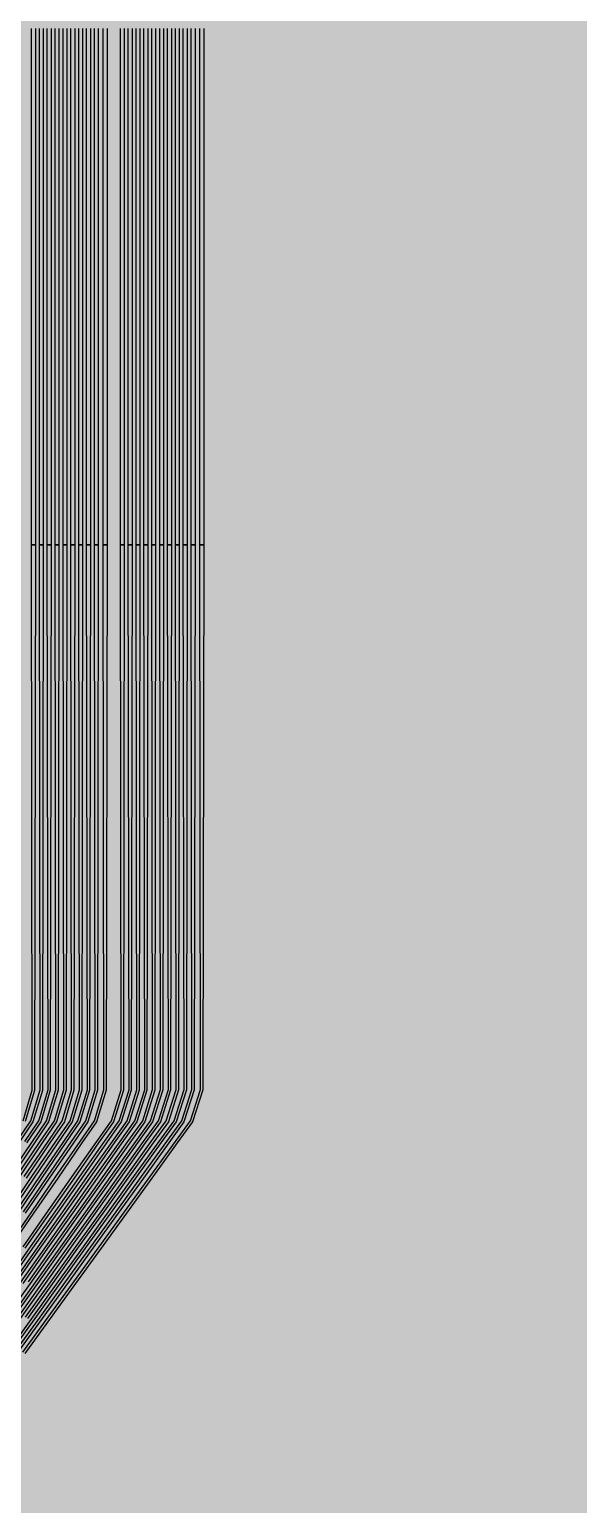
# Model space of a CAD drawing. Header units: metres. Extents: x -7240 to 10960, y -29667 to 1823.
# Drawn here: x 3595 to 4083, y -16546 to -15234 of the extents above; entities that cross this region are included whole.
import ezdxf

# ---------------------------------------------------------------- set-up
doc = ezdxf.new("R2010")
doc.units = ezdxf.units.M
doc.layers.add('Metal1', color=4, linetype='CONTINUOUS')
doc.layers.add('Polyimide', color=7, linetype='CONTINUOUS')

msp = doc.modelspace()

# ---------------------------------------------------------------- hatches: boundary and pattern name
at = {"layer": 'Polyimide'}
msp.add_hatch(color=7, dxfattribs=at).paths.add_polyline_path([(4088.5, -11806.9), (4098.7, -11851.2), (4115.6, -11893.5), (4138.6, -11932.7), (4167.4, -11968), (4201.1, -11998.5), (4239, -12023.6), (4280.3, -12042.7), (4349.2, -12073.7), (4413.2, -12113.8), (4471.3, -12162), (4522.3, -12217.7), (4565.4, -12279.7), (4599.7, -12346.9), (4624.7, -12418.2), (4639.9, -12492.2), (4645, -12567.5), (4639.9, -12642.8), (4624.7, -12716.8), (4599.7, -12788.1), (4565.4, -12855.3), (4522.3, -12917.3), (4471.3, -12973), (4413.2, -13021.2), (4349.2, -13061.3), (4280.3, -13092.3), (4239, -13111.4), (4201.1, -13136.5), (4167.4, -13167), (4138.6, -13202.3), (4115.6, -13241.5), (4098.7, -13283.8), (4088.5, -13328.1), (4085, -13373.5), (4085, -13567.5), (4099.4, -13861.6), (4142.6, -14152.8), (4214.2, -14438.4), (4313.4, -14715.5), (4439.2, -14981.7), (4590.6, -15234.2), (4766, -15470.7), (4963.7, -15688.8), (5181.8, -15886.5), (5418.3, -16061.9), (5670.8, -16213.3), (5936.9, -16339.1), (6214.1, -16438.3), (6499.7, -16509.9), (6790.9, -16553.1), (7085, -16567.5), (9960.4, -16567.5), (10038.8, -16571.4), (10116.4, -16582.9), (10192.6, -16601.9), (10266.5, -16628.4), (10337.5, -16662), (10404.8, -16702.3), (10467.9, -16749.1), (10526.1, -16801.8), (10578.8, -16860), (10625.6, -16923), (10665.9, -16990.4), (10699.5, -17061.4), (10725.9, -17135.3), (10745, -17211.4), (10756.5, -17289.1), (10760.4, -17367.5), (10760.4, -21957.3), (10721.6, -22012.9), (10686, -22070.6), (10653.6, -22130.1), (10624.5, -22191.4), (10598.9, -22254.2), (10576.8, -22318.2), (10558.3, -22383.5), (10543.4, -22449.6), (10532.2, -22516.5), (10524.7, -22583.8), (10521, -22651.5), (10521, -22719.3), (10524.7, -22787), (10532.2, -22854.4), (10543.4, -22921.2), (10558.3, -22987.4), (10576.8, -23052.6), (10598.9, -23116.7), (10624.5, -23179.5), (10653.6, -23240.7), (10686, -23300.3), (10721.6, -23357.9), (10760.4, -23413.5), (10760.4, -28667.5), (10756.5, -28745.9), (10745, -28823.6), (10725.9, -28899.7), (10699.5, -28973.6), (10665.9, -29044.6), (10625.6, -29112), (10578.8, -29175), (10526.1, -29233.2), (10467.9, -29285.9), (10404.8, -29332.7), (10337.5, -29373), (10266.5, -29406.6), (10192.6, -29433.1), (10116.4, -29452.1), (10038.8, -29463.6), (9960.4, -29467.5), (-6239.6, -29467.5), (-6318, -29463.6), (-6395.7, -29452.1), (-6471.9, -29433.1), (-6545.8, -29406.6), (-6616.7, -29373), (-6684.1, -29332.7), (-6747.1, -29285.9), (-6805.3, -29233.2), (-6858, -29175), (-6904.8, -29112), (-6945.2, -29044.6), (-6978.7, -28973.6), (-7005.2, -28899.7), (-7024.3, -28823.6), (-7035.8, -28745.9), (-7039.6, -28667.5), (-7039.6, -23426.3), (-6999.4, -23370.1), (-6962.3, -23311.6), (-6928.7, -23251.2), (-6898.5, -23189), (-6871.8, -23125.1), (-6848.8, -23059.9), (-6829.5, -22993.4), (-6814, -22926), (-6802.4, -22857.8), (-6794.6, -22789.1), (-6790.7, -22720), (-6790.7, -22650.8), (-6794.6, -22581.8), (-6802.4, -22513), (-6814, -22444.8), (-6829.5, -22377.4), (-6848.8, -22311), (-6871.8, -22245.7), (-6898.5, -22181.9), (-6928.7, -22119.7), (-6962.3, -22059.2), (-6999.4, -22000.8), (-7039.6, -21944.5), (-7039.6, -17367.5), (-7035.8, -17289.1), (-7024.3, -17211.4), (-7005.2, -17135.3), (-6978.7, -17061.4), (-6945.2, -16990.4), (-6904.8, -16923), (-6858, -16860), (-6805.3, -16801.8), (-6747.1, -16749.1), (-6684.1, -16702.3), (-6616.7, -16662), (-6545.8, -16628.4), (-6471.9, -16601.9), (-6395.7, -16582.9), (-6318, -16571.4), (-6239.6, -16567.5), (-3334, -16567.5), (-3039.9, -16553.1), (-2748.7, -16509.9), (-2463.1, -16438.3), (-2185.9, -16339.1), (-1919.8, -16213.3), (-1667.3, -16061.9), (-1430.8, -15886.5), (-1212.7, -15688.8), (-1015, -15470.7), (-839.6, -15234.2), (-688.2, -14981.7), (-562.4, -14715.5), (-463.2, -14438.4), (-391.6, -14152.8), (-348.4, -13861.6), (-334, -13567.5), (-334, -13373.5), (-337.5, -13328.1), (-347.7, -13283.8), (-364.6, -13241.5), (-387.6, -13202.3), (-416.4, -13167), (-450.1, -13136.5), (-488, -13111.4), (-529.3, -13092.3), (-529.3, -13092.3), (-598.2, -13061.3), (-662.2, -13021.2), (-720.3, -12973), (-771.3, -12917.3), (-814.4, -12855.3), (-848.7, -12788.1), (-873.7, -12716.8), (-888.9, -12642.8), (-894, -12567.5), (-888.9, -12492.2), (-873.7, -12418.2), (-848.7, -12346.9), (-814.4, -12279.7), (-771.3, -12217.7), (-720.3, -12162), (-662.2, -12113.8), (-598.2, -12073.7), (-529.3, -12042.7), (-488, -12023.6), (-450.1, -11998.5), (-416.4, -11968), (-387.6, -11932.7), (-364.6, -11893.5), (-347.7, -11851.2), (-337.5, -11806.9), (-334, -11761.5), (-334, -11074.3), (-337.5, -11028.9), (-347.7, -10984.6), (-364.6, -10942.4), (-387.6, -10903.1), (-416.4, -10867.8), (-450.1, -10837.3), (-488, -10812.2), (-529.3, -10793.2), (-529.3, -10793.2), (-598.2, -10762.1), (-662.2, -10722.1), (-720.3, -10673.8), (-771.3, -10618.1), (-814.4, -10556.1), (-848.7, -10488.9), (-873.7, -10417.6), (-888.9, -10343.7), (-894, -10268.3), (-888.9, -10193), (-873.7, -10119), (-848.7, -10047.8), (-814.4, -9980.5), (-771.3, -9918.5), (-720.3, -9862.9), (-662.2, -9814.6), (-598.2, -9774.6), (-529.3, -9743.5), (-488, -9724.5), (-450.1, -9699.4), (-416.4, -9668.8), (-387.6, -9633.5), (-364.6, -9594.3), (-347.7, -9552), (-337.5, -9507.7), (-334, -9462.4), (-334, -8775.1), (-337.5, -8729.8), (-347.7, -8685.5), (-364.6, -8643.2), (-387.6, -8604), (-416.4, -8568.7), (-450.1, -8538.1), (-488, -8513), (-529.3, -8494), (-529.3, -8494), (-598.2, -8462.9), (-662.2, -8422.9), (-720.3, -8374.6), (-771.3, -8319), (-814.4, -8257), (-848.7, -8189.7), (-873.7, -8118.5), (-888.9, -8044.5), (-894, -7969.2), (-888.9, -7893.8), (-873.7, -7819.9), (-848.7, -7748.6), (-814.4, -7681.4), (-771.3, -7619.4), (-720.3, -7563.7), (-662.2, -7515.4), (-598.2, -7475.4), (-529.3, -7444.3), (-529.3, -7444.3), (-488, -7425.3), (-450.1, -7400.2), (-416.4, -7369.7), (-387.6, -7334.4), (-364.6, -7295.1), (-347.7, -7252.9), (-337.5, -7208.6), (-334, -7163.2), (-334, -6476), (-337.5, -6430.6), (-347.7, -6386.3), (-364.6, -6344), (-387.6, -6304.8), (-416.4, -6269.5), (-450.1, -6239), (-488, -6213.9), (-529.3, -6194.8), (-529.3, -6194.8), (-598.2, -6163.8), (-662.2, -6123.7), (-720.3, -6075.5), (-771.3, -6019.8), (-814.4, -5957.8), (-848.7, -5890.6), (-873.7, -5819.3), (-888.9, -5745.3), (-894, -5670), (-888.9, -5594.7), (-873.7, -5520.7), (-848.7, -5449.4), (-814.4, -5382.2), (-771.3, -5320.2), (-720.3, -5264.5), (-662.2, -5216.3), (-598.2, -5176.2), (-529.3, -5145.2), (-529.3, -5145.2), (-488, -5126.1), (-450.1, -5101), (-416.4, -5070.5), (-387.6, -5035.2), (-364.6, -4996), (-347.7, -4953.7), (-337.5, -4909.4), (-334, -4864), (-334, 380), (-334, 1522.5), (-289, 1522.5), (-288.8, 1515.6), (-288.1, 1508.8), (-287, 1502), (-285.4, 1495.3), (-283.4, 1488.7), (-281, 1482.3), (-278.2, 1476.1), (-274.9, 1470), (-271.3, 1464.2), (-267.3, 1458.6), (-262.9, 1453.3), (-258.2, 1448.3), (-253.2, 1443.6), (-247.9, 1439.2), (-242.3, 1435.2), (-236.5, 1431.6), (-230.4, 1428.3), (-224.2, 1425.5), (-217.8, 1423.1), (-211.2, 1421.1), (-204.5, 1419.5), (-197.7, 1418.4), (-190.9, 1417.7), (-184, 1417.5), (-177.1, 1417.7), (-170.3, 1418.4), (-163.5, 1419.5), (-156.8, 1421.1), (-150.2, 1423.1), (-143.8, 1425.5), (-137.6, 1428.3), (-131.5, 1431.6), (-125.7, 1435.2), (-120.1, 1439.2), (-114.8, 1443.6), (-109.8, 1448.3), (-105.1, 1453.3), (-100.7, 1458.6), (-96.7, 1464.2), (-93.1, 1470), (-89.8, 1476.1), (-87, 1482.3), (-84.6, 1488.7), (-82.6, 1495.3), (-81, 1502), (-79.9, 1508.8), (-79.2, 1515.6), (-79, 1522.5), (1786, 1522.5), (3835, 1522.5), (3835.2, 1529), (3835.9, 1535.6), (3836.9, 1542), (3838.4, 1548.4), (3840.3, 1554.6), (3842.6, 1560.8), (3845.3, 1566.7), (3848.4, 1572.5), (3851.9, 1578.1), (3855.7, 1583.4), (3859.8, 1588.4), (3864.3, 1593.2), (3869.1, 1597.7), (3874.1, 1601.8), (3879.4, 1605.6), (3885, 1609.1), (3890.8, 1612.2), (3896.7, 1614.9), (3902.9, 1617.2), (3909.1, 1619.1), (3915.5, 1620.6), (3921.9, 1621.6), (3928.5, 1622.3), (3935, 1622.5), (3941.5, 1622.3), (3948.1, 1621.6), (3954.5, 1620.6), (3960.9, 1619.1), (3967.1, 1617.2), (3973.3, 1614.9), (3979.2, 1612.2), (3985, 1609.1), (3990.6, 1605.6), (3995.9, 1601.8), (4000.9, 1597.7), (4005.7, 1593.2), (4010.2, 1588.4), (4014.3, 1583.4), (4018.1, 1578.1), (4021.6, 1572.5), (4024.7, 1566.7), (4027.4, 1560.8), (4029.7, 1554.6), (4031.6, 1548.4), (4033.1, 1542), (4034.1, 1535.6), (4034.8, 1529), (4035, 1522.5), (4085, 1522.5), (4085, 380), (4085, 330), (4085, -4864), (4088.5, -4909.4), (4098.7, -4953.7), (4115.6, -4996), (4138.6, -5035.2), (4167.4, -5070.5), (4201.1, -5101), (4239, -5126.1), (4280.3, -5145.2), (4280.3, -5145.2), (4349.2, -5176.2), (4413.2, -5216.3), (4471.3, -5264.5), (4522.3, -5320.2), (4565.4, -5382.2), (4599.7, -5449.4), (4624.7, -5520.7), (4639.9, -5594.7), (4645, -5670), (4639.9, -5745.3), (4624.7, -5819.3), (4599.7, -5890.6), (4565.4, -5957.8), (4522.3, -6019.8), (4471.3, -6075.5), (4413.2, -6123.7), (4349.2, -6163.8), (4280.3, -6194.8), (4239, -6213.9), (4201.1, -6239), (4167.4, -6269.5), (4138.6, -6304.8), (4115.6, -6344), (4098.7, -6386.3), (4088.5, -6430.6), (4085, -6476), (4085, -11761.5), (4088.5, -11806.9)])

# ---------------------------------------------------------------- linework, layer by layer
at = {"layer": 'Metal1'}
for points in [[(3600.2, -15232.8), (3600.2, -15255.7), (3600.2, -15278.6), (3600.2, -15301.4), (3600.2, -15324.3), (3600.2, -15347.1), (3600.2, -15370), (3600.2, -15392.8), (3600.2, -15415.7), (3600.2, -15438.6), (3600.2, -15461.4), (3600.2, -15484.3), (3600.2, -15507.1), (3600.2, -15530), (3600.2, -15552.8), (3600.2, -15575.7), (3600.2, -15598.6), (3600.2, -15621.4), (3600.2, -15644.3), (3600.2, -15667.1), (3600.2, -15692.1), (3596.8, -15692.1), (3596.8, -15667.1), (3596.8, -15644.3), (3596.8, -15621.4), (3596.8, -15598.6), (3596.8, -15575.7), (3596.8, -15552.8), (3596.8, -15530), (3596.8, -15507.1), (3596.8, -15484.3), (3596.8, -15461.4), (3596.8, -15438.6), (3596.8, -15415.7), (3596.8, -15392.8), (3596.8, -15370), (3596.8, -15347.1), (3596.8, -15324.3), (3596.8, -15301.4), (3596.8, -15278.6), (3596.8, -15255.7), (3596.8, -15232.8)], [(3607.2, -15232.8), (3607.2, -15255.7), (3607.2, -15278.6), (3607.2, -15301.4), (3607.2, -15324.3), (3607.2, -15347.1), (3607.2, -15370), (3607.2, -15392.8), (3607.2, -15415.7), (3607.2, -15438.6), (3607.2, -15461.4), (3607.2, -15484.3), (3607.2, -15507.1), (3607.2, -15530), (3607.2, -15552.8), (3607.2, -15575.7), (3607.2, -15598.6), (3607.2, -15621.4), (3607.2, -15644.3), (3607.2, -15667.1), (3607.2, -15692.1), (3603.8, -15692.1), (3603.8, -15667.1), (3603.8, -15644.3), (3603.8, -15621.4), (3603.8, -15598.6), (3603.8, -15575.7), (3603.8, -15552.8), (3603.8, -15530), (3603.8, -15507.1), (3603.8, -15484.3), (3603.8, -15461.4), (3603.8, -15438.6), (3603.8, -15415.7), (3603.8, -15392.8), (3603.8, -15370), (3603.8, -15347.1), (3603.8, -15324.3), (3603.8, -15301.4), (3603.8, -15278.6), (3603.8, -15255.7), (3603.8, -15232.8)], [(3614.2, -15232.8), (3614.2, -15255.7), (3614.2, -15278.6), (3614.2, -15301.4), (3614.2, -15324.3), (3614.2, -15347.1), (3614.2, -15370), (3614.2, -15392.8), (3614.2, -15415.7), (3614.2, -15438.6), (3614.2, -15461.4), (3614.2, -15484.3), (3614.2, -15507.1), (3614.2, -15530), (3614.2, -15552.8), (3614.2, -15575.7), (3614.2, -15598.6), (3614.2, -15621.4), (3614.2, -15644.3), (3614.2, -15667.1), (3614.2, -15692.1), (3610.8, -15692.1), (3610.8, -15667.1), (3610.8, -15644.3), (3610.8, -15621.4), (3610.8, -15598.6), (3610.8, -15575.7), (3610.8, -15552.8), (3610.8, -15530), (3610.8, -15507.1), (3610.8, -15484.3), (3610.8, -15461.4), (3610.8, -15438.6), (3610.8, -15415.7), (3610.8, -15392.8), (3610.8, -15370), (3610.8, -15347.1), (3610.8, -15324.3), (3610.8, -15301.4), (3610.8, -15278.6), (3610.8, -15255.7), (3610.8, -15232.8)], [(3621.2, -15232.8), (3621.2, -15255.7), (3621.2, -15278.6), (3621.2, -15301.4), (3621.2, -15324.3), (3621.2, -15347.1), (3621.2, -15370), (3621.2, -15392.8), (3621.2, -15415.7), (3621.2, -15438.6), (3621.2, -15461.4), (3621.2, -15484.3), (3621.2, -15507.1), (3621.2, -15530), (3621.2, -15552.8), (3621.2, -15575.7), (3621.2, -15598.6), (3621.2, -15621.4), (3621.2, -15644.3), (3621.2, -15667.1), (3621.2, -15692.1), (3617.8, -15692.1), (3617.8, -15667.1), (3617.8, -15644.3), (3617.8, -15621.4), (3617.8, -15598.6), (3617.8, -15575.7), (3617.8, -15552.8), (3617.8, -15530), (3617.8, -15507.1), (3617.8, -15484.3), (3617.8, -15461.4), (3617.8, -15438.6), (3617.8, -15415.7), (3617.8, -15392.8), (3617.8, -15370), (3617.8, -15347.1), (3617.8, -15324.3), (3617.8, -15301.4), (3617.8, -15278.6), (3617.8, -15255.7), (3617.8, -15232.8)], [(3628.2, -15232.8), (3628.2, -15255.7), (3628.2, -15278.6), (3628.2, -15301.4), (3628.2, -15324.3), (3628.2, -15347.1), (3628.2, -15370), (3628.2, -15392.8), (3628.2, -15415.7), (3628.2, -15438.6), (3628.2, -15461.4), (3628.2, -15484.3), (3628.2, -15507.1), (3628.2, -15530), (3628.2, -15552.8), (3628.2, -15575.7), (3628.2, -15598.6), (3628.2, -15621.4), (3628.2, -15644.3), (3628.2, -15667.1), (3628.2, -15692.1), (3624.8, -15692.1), (3624.8, -15667.1), (3624.8, -15644.3), (3624.8, -15621.4), (3624.8, -15598.6), (3624.8, -15575.7), (3624.8, -15552.8), (3624.8, -15530), (3624.8, -15507.1), (3624.8, -15484.3), (3624.8, -15461.4), (3624.8, -15438.6), (3624.8, -15415.7), (3624.8, -15392.8), (3624.8, -15370), (3624.8, -15347.1), (3624.8, -15324.3), (3624.8, -15301.4), (3624.8, -15278.6), (3624.8, -15255.7), (3624.8, -15232.8)], [(3635.2, -15232.8), (3635.2, -15255.7), (3635.2, -15278.6), (3635.2, -15301.4), (3635.2, -15324.3), (3635.2, -15347.1), (3635.2, -15370), (3635.2, -15392.8), (3635.2, -15415.7), (3635.2, -15438.6), (3635.2, -15461.4), (3635.2, -15484.3), (3635.2, -15507.1), (3635.2, -15530), (3635.2, -15552.8), (3635.2, -15575.7), (3635.2, -15598.6), (3635.2, -15621.4), (3635.2, -15644.3), (3635.2, -15667.1), (3635.2, -15692.1), (3631.8, -15692.1), (3631.8, -15667.1), (3631.8, -15644.3), (3631.8, -15621.4), (3631.8, -15598.6), (3631.8, -15575.7), (3631.8, -15552.8), (3631.8, -15530), (3631.8, -15507.1), (3631.8, -15484.3), (3631.8, -15461.4), (3631.8, -15438.6), (3631.8, -15415.7), (3631.8, -15392.8), (3631.8, -15370), (3631.8, -15347.1), (3631.8, -15324.3), (3631.8, -15301.4), (3631.8, -15278.6), (3631.8, -15255.7), (3631.8, -15232.8)], [(3642.2, -15232.8), (3642.2, -15255.7), (3642.2, -15278.6), (3642.2, -15301.4), (3642.2, -15324.3), (3642.2, -15347.1), (3642.2, -15370), (3642.2, -15392.8), (3642.2, -15415.7), (3642.2, -15438.6), (3642.2, -15461.4), (3642.2, -15484.3), (3642.2, -15507.1), (3642.2, -15530), (3642.2, -15552.8), (3642.2, -15575.7), (3642.2, -15598.6), (3642.2, -15621.4), (3642.2, -15644.3), (3642.2, -15667.1), (3642.2, -15692.1), (3638.8, -15692.1), (3638.8, -15667.1), (3638.8, -15644.3), (3638.8, -15621.4), (3638.8, -15598.6), (3638.8, -15575.7), (3638.8, -15552.8), (3638.8, -15530), (3638.8, -15507.1), (3638.8, -15484.3), (3638.8, -15461.4), (3638.8, -15438.6), (3638.8, -15415.7), (3638.8, -15392.8), (3638.8, -15370), (3638.8, -15347.1), (3638.8, -15324.3), (3638.8, -15301.4), (3638.8, -15278.6), (3638.8, -15255.7), (3638.8, -15232.8)], [(3649.2, -15232.8), (3649.2, -15255.7), (3649.2, -15278.6), (3649.2, -15301.4), (3649.2, -15324.3), (3649.2, -15347.1), (3649.2, -15370), (3649.2, -15392.8), (3649.2, -15415.7), (3649.2, -15438.6), (3649.2, -15461.4), (3649.2, -15484.3), (3649.2, -15507.1), (3649.2, -15530), (3649.2, -15552.8), (3649.2, -15575.7), (3649.2, -15598.6), (3649.2, -15621.4), (3649.2, -15644.3), (3649.2, -15667.1), (3649.2, -15692.1), (3645.8, -15692.1), (3645.8, -15667.1), (3645.8, -15644.3), (3645.8, -15621.4), (3645.8, -15598.6), (3645.8, -15575.7), (3645.8, -15552.8), (3645.8, -15530), (3645.8, -15507.1), (3645.8, -15484.3), (3645.8, -15461.4), (3645.8, -15438.6), (3645.8, -15415.7), (3645.8, -15392.8), (3645.8, -15370), (3645.8, -15347.1), (3645.8, -15324.3), (3645.8, -15301.4), (3645.8, -15278.6), (3645.8, -15255.7), (3645.8, -15232.8)], [(3656.2, -15232.8), (3656.2, -15255.7), (3656.2, -15278.6), (3656.2, -15301.4), (3656.2, -15324.3), (3656.2, -15347.1), (3656.2, -15370), (3656.2, -15392.8), (3656.2, -15415.7), (3656.2, -15438.6), (3656.2, -15461.4), (3656.2, -15484.3), (3656.2, -15507.1), (3656.2, -15530), (3656.2, -15552.8), (3656.2, -15575.7), (3656.2, -15598.6), (3656.2, -15621.4), (3656.2, -15644.3), (3656.2, -15667.1), (3656.2, -15692.1), (3652.8, -15692.1), (3652.8, -15667.1), (3652.8, -15644.3), (3652.8, -15621.4), (3652.8, -15598.6), (3652.8, -15575.7), (3652.8, -15552.8), (3652.8, -15530), (3652.8, -15507.1), (3652.8, -15484.3), (3652.8, -15461.4), (3652.8, -15438.6), (3652.8, -15415.7), (3652.8, -15392.8), (3652.8, -15370), (3652.8, -15347.1), (3652.8, -15324.3), (3652.8, -15301.4), (3652.8, -15278.6), (3652.8, -15255.7), (3652.8, -15232.8)], [(3664, -15232.8), (3664, -15255.7), (3664, -15278.6), (3664, -15301.4), (3664, -15324.3), (3664, -15347.1), (3664, -15370), (3664, -15392.8), (3664, -15415.7), (3664, -15438.6), (3664, -15461.4), (3664, -15484.3), (3664, -15507.1), (3664, -15530), (3664, -15552.8), (3664, -15575.7), (3664, -15598.6), (3664, -15621.4), (3664, -15644.3), (3664, -15667.1), (3664, -15692.1), (3660.5, -15692.1), (3660.5, -15667.1), (3660.5, -15644.3), (3660.5, -15621.4), (3660.5, -15598.6), (3660.5, -15575.7), (3660.5, -15552.8), (3660.5, -15530), (3660.5, -15507.1), (3660.5, -15484.3), (3660.5, -15461.4), (3660.5, -15438.6), (3660.5, -15415.7), (3660.5, -15392.8), (3660.5, -15370), (3660.5, -15347.1), (3660.5, -15324.3), (3660.5, -15301.4), (3660.5, -15278.6), (3660.5, -15255.7), (3660.5, -15232.8)], [(3679.2, -15232.8), (3679.2, -15255.7), (3679.2, -15278.6), (3679.2, -15301.4), (3679.2, -15324.3), (3679.2, -15347.1), (3679.2, -15370), (3679.2, -15392.8), (3679.2, -15415.7), (3679.2, -15438.6), (3679.2, -15461.4), (3679.2, -15484.3), (3679.2, -15507.1), (3679.2, -15530), (3679.2, -15552.8), (3679.2, -15575.7), (3679.2, -15598.6), (3679.2, -15621.4), (3679.2, -15644.3), (3679.2, -15667.1), (3679.2, -15692.1), (3675.8, -15692.1), (3675.8, -15667.1), (3675.8, -15644.3), (3675.8, -15621.4), (3675.8, -15598.6), (3675.8, -15575.7), (3675.8, -15552.8), (3675.8, -15530), (3675.8, -15507.1), (3675.8, -15484.3), (3675.8, -15461.4), (3675.8, -15438.6), (3675.8, -15415.7), (3675.8, -15392.8), (3675.8, -15370), (3675.8, -15347.1), (3675.8, -15324.3), (3675.8, -15301.4), (3675.8, -15278.6), (3675.8, -15255.7), (3675.8, -15232.8)], [(3686.2, -15232.8), (3686.2, -15255.7), (3686.2, -15278.6), (3686.2, -15301.4), (3686.2, -15324.3), (3686.2, -15347.1), (3686.2, -15370), (3686.2, -15392.8), (3686.2, -15415.7), (3686.2, -15438.6), (3686.2, -15461.4), (3686.2, -15484.3), (3686.2, -15507.1), (3686.2, -15530), (3686.2, -15552.8), (3686.2, -15575.7), (3686.2, -15598.6), (3686.2, -15621.4), (3686.2, -15644.3), (3686.2, -15667.1), (3686.2, -15692.1), (3682.8, -15692.1), (3682.8, -15667.1), (3682.8, -15644.3), (3682.8, -15621.4), (3682.8, -15598.6), (3682.8, -15575.7), (3682.8, -15552.8), (3682.8, -15530), (3682.8, -15507.1), (3682.8, -15484.3), (3682.8, -15461.4), (3682.8, -15438.6), (3682.8, -15415.7), (3682.8, -15392.8), (3682.8, -15370), (3682.8, -15347.1), (3682.8, -15324.3), (3682.8, -15301.4), (3682.8, -15278.6), (3682.8, -15255.7), (3682.8, -15232.8)], [(3693.2, -15232.8), (3693.2, -15255.7), (3693.2, -15278.6), (3693.2, -15301.4), (3693.2, -15324.3), (3693.2, -15347.1), (3693.2, -15370), (3693.2, -15392.8), (3693.2, -15415.7), (3693.2, -15438.6), (3693.2, -15461.4), (3693.2, -15484.3), (3693.2, -15507.1), (3693.2, -15530), (3693.2, -15552.8), (3693.2, -15575.7), (3693.2, -15598.6), (3693.2, -15621.4), (3693.2, -15644.3), (3693.2, -15667.1), (3693.2, -15692.1), (3689.8, -15692.1), (3689.8, -15667.1), (3689.8, -15644.3), (3689.8, -15621.4), (3689.8, -15598.6), (3689.8, -15575.7), (3689.8, -15552.8), (3689.8, -15530), (3689.8, -15507.1), (3689.8, -15484.3), (3689.8, -15461.4), (3689.8, -15438.6), (3689.8, -15415.7), (3689.8, -15392.8), (3689.8, -15370), (3689.8, -15347.1), (3689.8, -15324.3), (3689.8, -15301.4), (3689.8, -15278.6), (3689.8, -15255.7), (3689.8, -15232.8)], [(3700.2, -15232.8), (3700.2, -15255.7), (3700.2, -15278.6), (3700.2, -15301.4), (3700.2, -15324.3), (3700.2, -15347.1), (3700.2, -15370), (3700.2, -15392.8), (3700.2, -15415.7), (3700.2, -15438.6), (3700.2, -15461.4), (3700.2, -15484.3), (3700.2, -15507.1), (3700.2, -15530), (3700.2, -15552.8), (3700.2, -15575.7), (3700.2, -15598.6), (3700.2, -15621.4), (3700.2, -15644.3), (3700.2, -15667.1), (3700.2, -15692.1), (3696.8, -15692.1), (3696.8, -15667.1), (3696.8, -15644.3), (3696.8, -15621.4), (3696.8, -15598.6), (3696.8, -15575.7), (3696.8, -15552.8), (3696.8, -15530), (3696.8, -15507.1), (3696.8, -15484.3), (3696.8, -15461.4), (3696.8, -15438.6), (3696.8, -15415.7), (3696.8, -15392.8), (3696.8, -15370), (3696.8, -15347.1), (3696.8, -15324.3), (3696.8, -15301.4), (3696.8, -15278.6), (3696.8, -15255.7), (3696.8, -15232.8)], [(3707.2, -15232.8), (3707.2, -15255.7), (3707.2, -15278.6), (3707.2, -15301.4), (3707.2, -15324.3), (3707.2, -15347.1), (3707.2, -15370), (3707.2, -15392.8), (3707.2, -15415.7), (3707.2, -15438.6), (3707.2, -15461.4), (3707.2, -15484.3), (3707.2, -15507.1), (3707.2, -15530), (3707.2, -15552.8), (3707.2, -15575.7), (3707.2, -15598.6), (3707.2, -15621.4), (3707.2, -15644.3), (3707.2, -15667.1), (3707.2, -15692.1), (3703.8, -15692.1), (3703.8, -15667.1), (3703.8, -15644.3), (3703.8, -15621.4), (3703.8, -15598.6), (3703.8, -15575.7), (3703.8, -15552.8), (3703.8, -15530), (3703.8, -15507.1), (3703.8, -15484.3), (3703.8, -15461.4), (3703.8, -15438.6), (3703.8, -15415.7), (3703.8, -15392.8), (3703.8, -15370), (3703.8, -15347.1), (3703.8, -15324.3), (3703.8, -15301.4), (3703.8, -15278.6), (3703.8, -15255.7), (3703.8, -15232.8)], [(3714.2, -15232.8), (3714.2, -15255.7), (3714.2, -15278.6), (3714.2, -15301.4), (3714.2, -15324.3), (3714.2, -15347.1), (3714.2, -15370), (3714.2, -15392.8), (3714.2, -15415.7), (3714.2, -15438.6), (3714.2, -15461.4), (3714.2, -15484.3), (3714.2, -15507.1), (3714.2, -15530), (3714.2, -15552.8), (3714.2, -15575.7), (3714.2, -15598.6), (3714.2, -15621.4), (3714.2, -15644.3), (3714.2, -15667.1), (3714.2, -15692.1), (3710.8, -15692.1), (3710.8, -15667.1), (3710.8, -15644.3), (3710.8, -15621.4), (3710.8, -15598.6), (3710.8, -15575.7), (3710.8, -15552.8), (3710.8, -15530), (3710.8, -15507.1), (3710.8, -15484.3), (3710.8, -15461.4), (3710.8, -15438.6), (3710.8, -15415.7), (3710.8, -15392.8), (3710.8, -15370), (3710.8, -15347.1), (3710.8, -15324.3), (3710.8, -15301.4), (3710.8, -15278.6), (3710.8, -15255.7), (3710.8, -15232.8)], [(3721.2, -15232.8), (3721.2, -15255.7), (3721.2, -15278.6), (3721.2, -15301.4), (3721.2, -15324.3), (3721.2, -15347.1), (3721.2, -15370), (3721.2, -15392.8), (3721.2, -15415.7), (3721.2, -15438.6), (3721.2, -15461.4), (3721.2, -15484.3), (3721.2, -15507.1), (3721.2, -15530), (3721.2, -15552.8), (3721.2, -15575.7), (3721.2, -15598.6), (3721.2, -15621.4), (3721.2, -15644.3), (3721.2, -15667.1), (3721.2, -15692.1), (3717.8, -15692.1), (3717.8, -15667.1), (3717.8, -15644.3), (3717.8, -15621.4), (3717.8, -15598.6), (3717.8, -15575.7), (3717.8, -15552.8), (3717.8, -15530), (3717.8, -15507.1), (3717.8, -15484.3), (3717.8, -15461.4), (3717.8, -15438.6), (3717.8, -15415.7), (3717.8, -15392.8), (3717.8, -15370), (3717.8, -15347.1), (3717.8, -15324.3), (3717.8, -15301.4), (3717.8, -15278.6), (3717.8, -15255.7), (3717.8, -15232.8)], [(3728.2, -15232.8), (3728.2, -15255.7), (3728.2, -15278.6), (3728.2, -15301.4), (3728.2, -15324.3), (3728.2, -15347.1), (3728.2, -15370), (3728.2, -15392.8), (3728.2, -15415.7), (3728.2, -15438.6), (3728.2, -15461.4), (3728.2, -15484.3), (3728.2, -15507.1), (3728.2, -15530), (3728.2, -15552.8), (3728.2, -15575.7), (3728.2, -15598.6), (3728.2, -15621.4), (3728.2, -15644.3), (3728.2, -15667.1), (3728.2, -15692.1), (3724.8, -15692.1), (3724.8, -15667.1), (3724.8, -15644.3), (3724.8, -15621.4), (3724.8, -15598.6), (3724.8, -15575.7), (3724.8, -15552.8), (3724.8, -15530), (3724.8, -15507.1), (3724.8, -15484.3), (3724.8, -15461.4), (3724.8, -15438.6), (3724.8, -15415.7), (3724.8, -15392.8), (3724.8, -15370), (3724.8, -15347.1), (3724.8, -15324.3), (3724.8, -15301.4), (3724.8, -15278.6), (3724.8, -15255.7), (3724.8, -15232.8)], [(3735.2, -15232.8), (3735.2, -15255.7), (3735.2, -15278.6), (3735.2, -15301.4), (3735.2, -15324.3), (3735.2, -15347.1), (3735.2, -15370), (3735.2, -15392.8), (3735.2, -15415.7), (3735.2, -15438.6), (3735.2, -15461.4), (3735.2, -15484.3), (3735.2, -15507.1), (3735.2, -15530), (3735.2, -15552.8), (3735.2, -15575.7), (3735.2, -15598.6), (3735.2, -15621.4), (3735.2, -15644.3), (3735.2, -15667.1), (3735.2, -15692.1), (3731.8, -15692.1), (3731.8, -15667.1), (3731.8, -15644.3), (3731.8, -15621.4), (3731.8, -15598.6), (3731.8, -15575.7), (3731.8, -15552.8), (3731.8, -15530), (3731.8, -15507.1), (3731.8, -15484.3), (3731.8, -15461.4), (3731.8, -15438.6), (3731.8, -15415.7), (3731.8, -15392.8), (3731.8, -15370), (3731.8, -15347.1), (3731.8, -15324.3), (3731.8, -15301.4), (3731.8, -15278.6), (3731.8, -15255.7), (3731.8, -15232.8)], [(3742.2, -15232.8), (3742.2, -15255.7), (3742.2, -15278.6), (3742.2, -15301.4), (3742.2, -15324.3), (3742.2, -15347.1), (3742.2, -15370), (3742.2, -15392.8), (3742.2, -15415.7), (3742.2, -15438.6), (3742.2, -15461.4), (3742.2, -15484.3), (3742.2, -15507.1), (3742.2, -15530), (3742.2, -15552.8), (3742.2, -15575.7), (3742.2, -15598.6), (3742.2, -15621.4), (3742.2, -15644.3), (3742.2, -15667.1), (3742.2, -15692.1), (3738.8, -15692.1), (3738.8, -15667.1), (3738.8, -15644.3), (3738.8, -15621.4), (3738.8, -15598.6), (3738.8, -15575.7), (3738.8, -15552.8), (3738.8, -15530), (3738.8, -15507.1), (3738.8, -15484.3), (3738.8, -15461.4), (3738.8, -15438.6), (3738.8, -15415.7), (3738.8, -15392.8), (3738.8, -15370), (3738.8, -15347.1), (3738.8, -15324.3), (3738.8, -15301.4), (3738.8, -15278.6), (3738.8, -15255.7), (3738.8, -15232.8)], [(3750, -15232.8), (3750, -15255.7), (3750, -15278.6), (3750, -15301.4), (3750, -15324.3), (3750, -15347.1), (3750, -15370), (3750, -15392.8), (3750, -15415.7), (3750, -15438.6), (3750, -15461.4), (3750, -15484.3), (3750, -15507.1), (3750, -15530), (3750, -15552.8), (3750, -15575.7), (3750, -15598.6), (3750, -15621.4), (3750, -15644.3), (3750, -15667.1), (3750, -15692.1), (3746.5, -15692.1), (3746.5, -15667.1), (3746.5, -15644.3), (3746.5, -15621.4), (3746.5, -15598.6), (3746.5, -15575.7), (3746.5, -15552.8), (3746.5, -15530), (3746.5, -15507.1), (3746.5, -15484.3), (3746.5, -15461.4), (3746.5, -15438.6), (3746.5, -15415.7), (3746.5, -15392.8), (3746.5, -15370), (3746.5, -15347.1), (3746.5, -15324.3), (3746.5, -15301.4), (3746.5, -15278.6), (3746.5, -15255.7), (3746.5, -15232.8)], [(3594, -16347.7), (3616.1, -16316.5), (3638.3, -16285.3), (3660.4, -16254), (3682.5, -16222.8), (3695.7, -16204.2), (3704.5, -16176.6), (3703.8, -15692.1), (3707.2, -15692.1), (3706.5, -16177), (3697.5, -16205.1), (3684.2, -16223.9), (3662, -16255.2), (3639.9, -16286.4), (3617.7, -16317.7), (3595.6, -16348.9), (3573.5, -16380.1)], [(3574.1, -16347.8), (3596, -16316.5), (3617.9, -16285.3), (3639.8, -16254), (3661.8, -16222.8), (3674.8, -16204.2), (3683.5, -16176.7), (3682.8, -15692.1), (3686.2, -15692.1), (3685.5, -16177), (3676.6, -16205.1), (3663.4, -16223.9), (3641.5, -16255.2), (3619.6, -16286.4), (3597.6, -16317.7), (3575.7, -16348.9)], [(3575.6, -16316.5), (3597, -16285.3), (3618.5, -16254), (3640, -16222.8), (3652.8, -16204.2), (3661.2, -16176.8), (3660.5, -15692.1), (3664, -15692.1), (3663.3, -16177.1), (3654.6, -16205.1), (3641.6, -16223.9), (3620.1, -16255.2), (3598.7, -16286.4), (3577.2, -16317.7)], [(3575.6, -16410.2), (3598, -16379), (3620.5, -16347.7), (3642.9, -16316.5), (3665.4, -16285.3), (3687.8, -16254), (3710.2, -16222.8), (3723.6, -16204.2), (3732.5, -16176.6), (3731.8, -15692.1), (3735.2, -15692.1), (3734.5, -16176.9), (3725.4, -16205.1), (3711.9, -16223.9), (3689.4, -16255.2), (3667, -16286.4), (3644.6, -16317.7), (3622.1, -16348.9), (3599.7, -16380.2), (3577.2, -16411.4)], [(3576, -16285.3), (3597.2, -16254), (3618.5, -16222.8), (3631.1, -16204.2), (3639.5, -16176.9), (3638.8, -15692.1), (3642.2, -15692.1), (3641.5, -16177.2), (3632.9, -16205.1), (3620.1, -16223.9), (3598.9, -16255.2), (3577.7, -16286.4)], [(3576.7, -16254), (3597.7, -16222.8), (3610.2, -16204.2), (3618.5, -16176.9), (3617.8, -15692.1), (3621.2, -15692.1), (3620.5, -16177.2), (3612, -16205.1), (3599.3, -16223.9), (3578.3, -16255.2)], [(3578.4, -16379), (3600.6, -16347.7), (3622.8, -16316.5), (3645, -16285.3), (3667.2, -16254), (3689.5, -16222.8), (3702.7, -16204.2), (3711.5, -16176.6), (3710.8, -15692.1), (3714.2, -15692.1), (3713.5, -16176.9), (3704.5, -16205.1), (3691.1, -16223.9), (3668.9, -16255.2), (3646.7, -16286.4), (3624.4, -16317.7), (3602.2, -16348.9), (3580, -16380.1)], [(3580.7, -16347.8), (3602.7, -16316.5), (3624.7, -16285.3), (3646.7, -16254), (3668.7, -16222.8), (3681.8, -16204.2), (3690.5, -16176.7), (3689.8, -15692.1), (3693.2, -15692.1), (3692.5, -16177), (3683.6, -16205.1), (3670.3, -16223.9), (3648.3, -16255.2), (3626.3, -16286.4), (3604.3, -16317.7), (3582.3, -16348.9)], [(3582.1, -16410.2), (3604.6, -16379), (3627.1, -16347.7), (3649.6, -16316.5), (3672.1, -16285.3), (3694.7, -16254), (3717.2, -16222.8), (3730.6, -16204.2), (3739.5, -16176.6), (3738.8, -15692.1), (3742.2, -15692.1), (3741.5, -16176.9), (3732.4, -16205.1), (3718.8, -16223.9), (3696.3, -16255.2), (3673.8, -16286.4), (3651.3, -16317.7), (3628.7, -16348.9), (3606.2, -16380.2), (3583.7, -16411.4)], [(3582.8, -16285.3), (3604.1, -16254), (3625.4, -16222.8), (3638.1, -16204.2), (3646.5, -16176.8), (3645.8, -15692.1), (3649.2, -15692.1), (3648.5, -16177.2), (3639.9, -16205.1), (3627, -16223.9), (3605.7, -16255.2), (3584.5, -16286.4)], [(3583.5, -16254), (3604.6, -16222.8), (3617.2, -16204.2), (3625.5, -16176.9), (3624.8, -15692.1), (3628.2, -15692.1), (3627.5, -16177.2), (3619, -16205.1), (3606.3, -16223.9), (3585.2, -16255.2)], [(3583.8, -16222.8), (3596.2, -16204.2), (3604.5, -16176.9), (3603.8, -15692.1), (3607.2, -15692.1), (3606.5, -16177.3), (3598.1, -16205.1), (3585.5, -16223.9)], [(3584.9, -16379), (3607.2, -16347.7), (3629.5, -16316.5), (3651.8, -16285.3), (3674.1, -16254), (3696.4, -16222.8), (3709.7, -16204.2), (3718.5, -16176.6), (3717.8, -15692.1), (3721.2, -15692.1), (3720.5, -16176.9), (3711.5, -16205.1), (3698, -16223.9), (3675.7, -16255.2), (3653.4, -16286.4), (3631.1, -16317.7), (3608.9, -16348.9), (3586.6, -16380.1)], [(3587.3, -16347.8), (3609.4, -16316.5), (3631.5, -16285.3), (3653.5, -16254), (3675.6, -16222.8), (3688.8, -16204.2), (3697.5, -16176.7), (3696.8, -15692.1), (3700.2, -15692.1), (3699.5, -16177), (3690.6, -16205.1), (3677.2, -16223.9), (3655.2, -16255.2), (3633.1, -16286.4), (3611, -16317.7), (3589, -16348.9)], [(3589.1, -16410.2), (3611.7, -16379), (3634.4, -16347.7), (3657, -16316.5), (3679.6, -16285.3), (3702.2, -16254), (3724.8, -16222.8), (3738.3, -16204.2), (3747.2, -16176.5), (3746.5, -15692.1), (3750, -15692.1), (3749.3, -16176.9), (3740.1, -16205.1), (3726.4, -16224), (3703.8, -16255.2), (3681.2, -16286.4), (3658.6, -16317.7), (3636, -16348.9), (3613.4, -16380.2), (3590.7, -16411.4)], [(3589.3, -16204.2), (3597.5, -16177), (3596.8, -15692.1), (3600.2, -15692.1), (3599.5, -16177.3), (3591.1, -16205)], [(3589.3, -16316.5), (3611.1, -16285.3), (3633, -16254), (3654.8, -16222.8), (3667.9, -16204.2), (3676.5, -16176.7), (3675.8, -15692.1), (3679.2, -15692.1), (3678.5, -16177), (3669.7, -16205.1), (3656.5, -16223.9), (3634.6, -16255.2), (3612.8, -16286.4), (3590.9, -16317.7)], [(3589.6, -16285.3), (3610.9, -16254), (3632.3, -16222.8), (3645, -16204.2), (3653.5, -16176.8), (3652.8, -15692.1), (3656.2, -15692.1), (3655.5, -16177.1), (3646.9, -16205.1), (3634, -16223.9), (3612.6, -16255.2), (3591.2, -16286.4)], [(3590.4, -16254), (3611.5, -16222.8), (3624.1, -16204.2), (3632.5, -16176.9), (3631.8, -15692.1), (3635.2, -15692.1), (3634.5, -16177.2), (3626, -16205.1), (3613.2, -16223.9), (3592, -16255.2)], [(3590.7, -16222.8), (3603.2, -16204.2), (3611.5, -16176.9), (3610.8, -15692.1), (3614.2, -15692.1), (3613.5, -16177.2), (3605, -16205.1), (3592.4, -16223.9)], [(3591.5, -16379), (3613.9, -16347.7), (3636.2, -16316.5), (3658.6, -16285.3), (3681, -16254), (3703.3, -16222.8), (3716.6, -16204.2), (3725.5, -16176.6), (3724.8, -15692.1), (3728.2, -15692.1), (3727.5, -16176.9), (3718.5, -16205.1), (3704.9, -16223.9), (3682.6, -16255.2), (3660.2, -16286.4), (3637.8, -16317.7), (3615.5, -16348.9), (3593.1, -16380.2)]]:
    msp.add_lwpolyline(points, dxfattribs=at)

doc.saveas('drawing.dxf')
